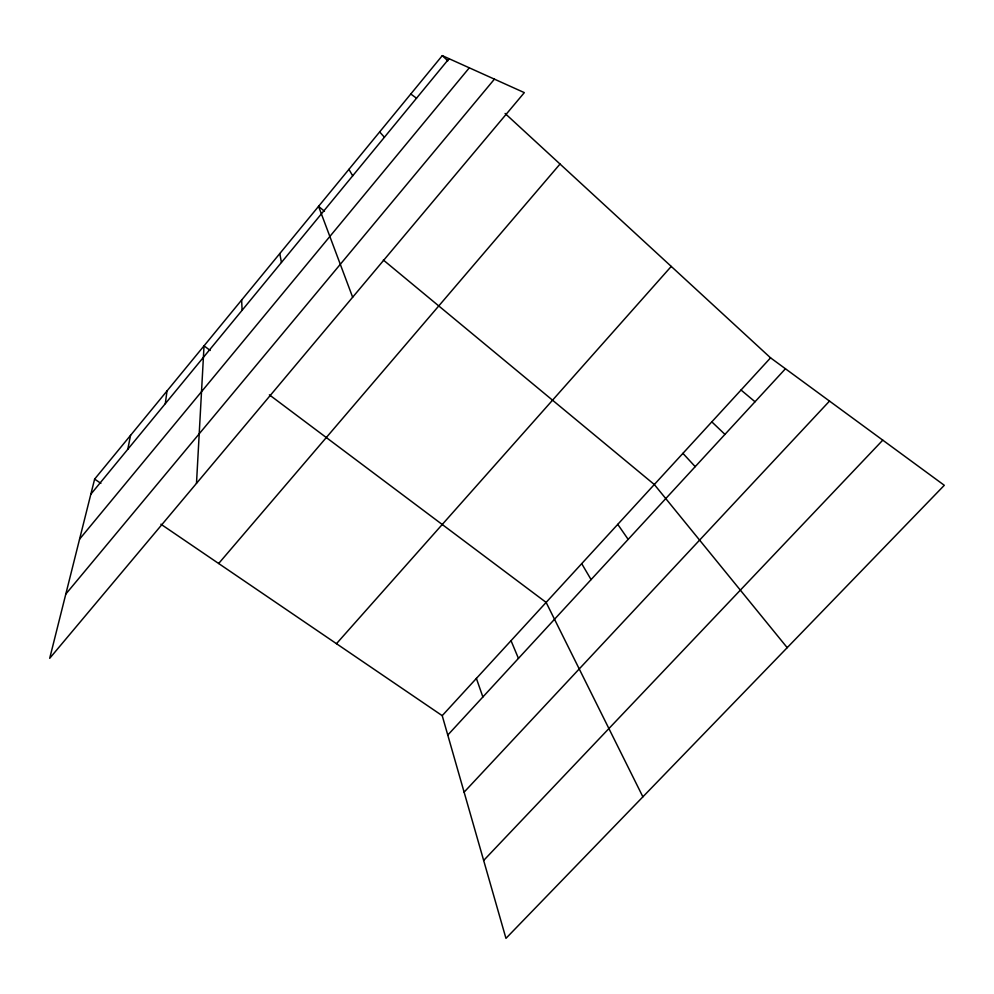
<?xml version="1.0" encoding="UTF-8"?>
<svg xmlns="http://www.w3.org/2000/svg" width="994" height="994" viewBox="0 0 994 994"><rect width="100%" height="100%" fill="white"/><g stroke="black" fill="none" stroke-linecap="round" stroke-linejoin="round"><path stroke-width="1.49" d="M196.489 483.357L204.031 345.837L210.194 350.46M165.302 403.663L167.017 390.928M127.791 449.276L130.549 435.347M94.629 479.108L49.7 658.314L524.323 92.628L442.28 55.639L94.629 479.108L100.879 483.357M90.852 494.204L449.027 58.683M79.582 539.146L469.305 67.828M65.803 594.077L494.428 79.147M218.655 563.511L560.032 164.035M336.469 643.69L671.248 266.417M442.218 715.655L770.561 357.84L944.3 485.296L505.958 938.361L442.218 715.655L160.904 524.198M447.772 735.063L785.446 368.762M464.111 792.156L829.505 401.079M483.656 860.456L882.771 440.156M410.771 94.008L416.511 98.22M269.386 394.854L546.128 602.414L642.882 796.84M324.442 211.225L318.552 206.342L352.646 297.231M383.336 260.018L654.313 484.513L787.211 647.666M741.027 390.021L755.03 401.762M442.28 55.639L447.884 60.808M505.101 113.478L770.561 357.84M711.816 421.866L724.949 434.39M682.915 453.351L695.204 466.658M379.658 131.916L384.405 137.259M617.759 524.36L628.171 539.382M581.701 563.648L591.082 579.601M348.919 169.353L352.696 175.814M511.028 640.67L518.446 658.401M476.387 678.405L482.873 696.993M279.786 253.557L281.426 262.466M241.629 300.051L242.114 310.277"/></g></svg>
